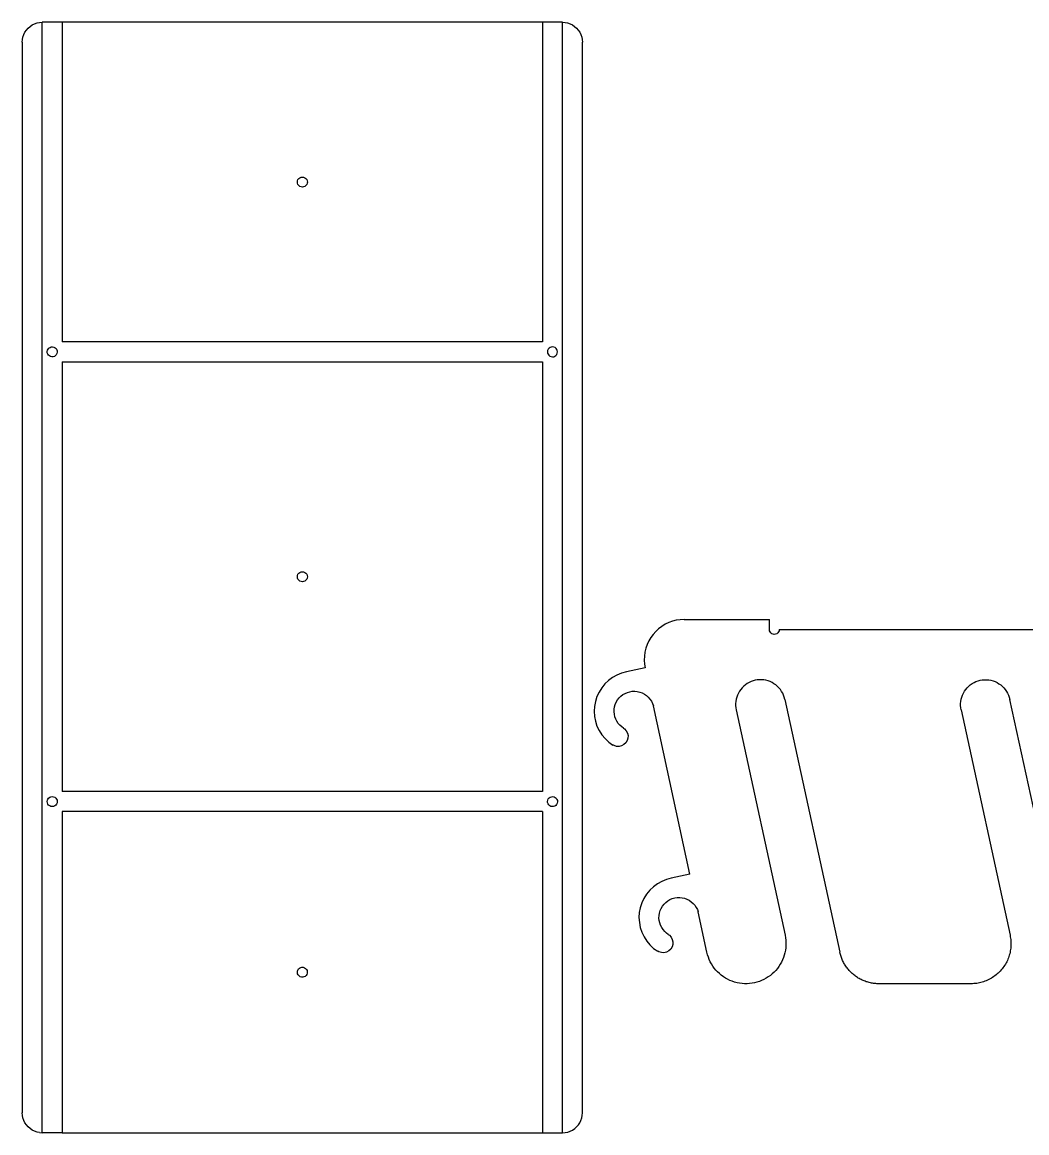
# Model space of a CAD drawing. Extents: x -30.9 to 30.9, y -15.1 to 15.1.
# Drawn here: x -30.92 to -5.78, y -12.66 to 15.14 of the extents above; entities that cross this region are included whole.
import ezdxf

# ---------------------------------------------------------------- set-up
doc = ezdxf.new("R2010")
doc.units = 0
doc.header["$MEASUREMENT"] = 0
doc.layers.get('0').update_dxf_attribs({"linetype": 'CONTINUOUS'})

msp = doc.modelspace()

# ---------------------------------------------------------------- linework, layer by layer
for p, q in [((-30.77, 14.994), (-30.721, 15.037)), ((-30.721, 15.037), (-30.666, 15.073)), ((-30.666, 15.073), (-30.608, 15.102)), ((-30.608, 15.102), (-30.546, 15.123)), ((-30.546, 15.123), (-30.482, 15.136)), ((-30.482, 15.136), (-30.416, 15.14)), ((-29.916, 15.14), (-30.416, 15.14)), ((-30.415, -12.655), (-30.416, 15.14)), ((-17.901, 15.14), (-29.916, 15.14)), ((-29.916, 15.14), (-29.916, 7.14)), ((-17.901, 15.14), (-17.901, 7.14)), ((-17.401, 15.14), (-17.901, 15.14)), ((-17.401, 15.14), (-17.335, 15.136)), ((-17.4, -12.655), (-17.401, 15.14)), ((-17.335, 15.136), (-17.271, 15.123)), ((-17.271, 15.123), (-17.209, 15.102)), ((-17.209, 15.102), (-17.151, 15.073)), ((-17.151, 15.073), (-17.096, 15.037)), ((-17.096, 15.037), (-17.047, 14.994)), ((-30.912, 14.705), (-30.899, 14.77)), ((-30.899, 14.77), (-30.878, 14.832)), ((-30.878, 14.832), (-30.849, 14.89)), ((-30.849, 14.89), (-30.813, 14.945)), ((-30.813, 14.945), (-30.77, 14.994)), ((-17.047, 14.994), (-17.004, 14.945)), ((-17.004, 14.945), (-16.968, 14.89)), ((-16.968, 14.89), (-16.939, 14.832)), ((-16.939, 14.832), (-16.918, 14.77)), ((-16.918, 14.77), (-16.905, 14.705)), ((-30.916, 14.64), (-30.912, 14.705)), ((-30.916, 14.64), (-30.915, -12.155)), ((-16.905, 14.705), (-16.901, 14.64)), ((-16.9, -12.155), (-16.901, 14.64)), ((-24.033, 11.14), (-24.029, 11.173)), ((-24.029, 11.108), (-24.033, 11.14)), ((-24.029, 11.173), (-24.017, 11.203)), ((-24.017, 11.203), (-23.997, 11.229)), ((-23.997, 11.229), (-23.971, 11.248)), ((-23.971, 11.248), (-23.941, 11.261)), ((-23.941, 11.261), (-23.908, 11.265)), ((-23.908, 11.265), (-23.876, 11.261)), ((-23.876, 11.261), (-23.846, 11.248)), ((-23.846, 11.248), (-23.82, 11.229)), ((-23.82, 11.229), (-23.8, 11.203)), ((-23.8, 11.203), (-23.788, 11.173)), ((-23.788, 11.173), (-23.783, 11.14)), ((-23.783, 11.14), (-23.788, 11.108)), ((-24.017, 11.078), (-24.029, 11.108)), ((-23.997, 11.052), (-24.017, 11.078)), ((-23.971, 11.032), (-23.997, 11.052)), ((-23.941, 11.019), (-23.971, 11.032)), ((-23.908, 11.015), (-23.941, 11.019)), ((-23.876, 11.019), (-23.908, 11.015)), ((-23.846, 11.032), (-23.876, 11.019)), ((-23.82, 11.052), (-23.846, 11.032)), ((-23.8, 11.078), (-23.82, 11.052)), ((-23.788, 11.108), (-23.8, 11.078)), ((-30.284, 6.932), (-30.269, 6.961)), ((-30.269, 6.961), (-30.247, 6.985)), ((-30.247, 6.985), (-30.22, 7.003)), ((-30.22, 7.003), (-30.189, 7.013)), ((-30.189, 7.013), (-30.157, 7.015)), ((-30.157, 7.015), (-30.125, 7.008)), ((-30.125, 7.008), (-30.096, 6.993)), ((-30.096, 6.993), (-30.071, 6.971)), ((-30.071, 6.971), (-30.053, 6.944)), ((-17.901, 7.14), (-29.916, 7.14)), ((-17.758, 6.955), (-17.771, 6.925)), ((-17.737, 6.98), (-17.758, 6.955)), ((-17.711, 6.999), (-17.737, 6.98)), ((-17.681, 7.011), (-17.711, 6.999)), ((-17.648, 7.015), (-17.681, 7.011)), ((-17.616, 7.01), (-17.648, 7.015)), ((-17.586, 6.997), (-17.616, 7.01)), ((-17.561, 6.977), (-17.586, 6.997)), ((-17.541, 6.951), (-17.561, 6.977)), ((-17.529, 6.92), (-17.541, 6.951)), ((-30.291, 6.9), (-30.284, 6.932)), ((-30.289, 6.867), (-30.291, 6.9)), ((-30.279, 6.836), (-30.289, 6.867)), ((-30.261, 6.809), (-30.279, 6.836)), ((-30.237, 6.787), (-30.261, 6.809)), ((-30.208, 6.772), (-30.237, 6.787)), ((-30.176, 6.766), (-30.208, 6.772)), ((-30.143, 6.767), (-30.176, 6.766)), ((-30.112, 6.777), (-30.143, 6.767)), ((-30.085, 6.795), (-30.112, 6.777)), ((-30.063, 6.819), (-30.085, 6.795)), ((-30.048, 6.849), (-30.063, 6.819)), ((-30.053, 6.944), (-30.043, 6.913)), ((-30.042, 6.88), (-30.048, 6.849)), ((-30.043, 6.913), (-30.042, 6.88)), ((-17.771, 6.925), (-17.776, 6.892)), ((-17.776, 6.892), (-17.772, 6.86)), ((-17.772, 6.86), (-17.76, 6.83)), ((-17.76, 6.83), (-17.74, 6.803)), ((-17.74, 6.803), (-17.715, 6.783)), ((-17.715, 6.783), (-17.685, 6.77)), ((-17.685, 6.77), (-17.653, 6.765)), ((-17.653, 6.765), (-17.62, 6.769)), ((-17.62, 6.769), (-17.59, 6.781)), ((-17.59, 6.781), (-17.564, 6.8)), ((-17.564, 6.8), (-17.543, 6.826)), ((-17.543, 6.826), (-17.53, 6.856)), ((-17.53, 6.856), (-17.526, 6.888)), ((-17.526, 6.888), (-17.529, 6.92)), ((-29.916, 6.64), (-29.916, -4.117)), ((-29.916, 6.64), (-17.901, 6.64)), ((-17.901, 6.64), (-17.901, -4.117)), ((-24.033, 1.262), (-24.029, 1.294)), ((-24.029, 1.229), (-24.033, 1.262)), ((-24.029, 1.294), (-24.017, 1.324)), ((-24.017, 1.199), (-24.029, 1.229)), ((-24.017, 1.324), (-23.997, 1.35)), ((-23.997, 1.173), (-24.017, 1.199)), ((-23.997, 1.35), (-23.971, 1.37)), ((-23.971, 1.153), (-23.997, 1.173)), ((-23.971, 1.37), (-23.941, 1.382)), ((-23.941, 1.141), (-23.971, 1.153)), ((-23.941, 1.382), (-23.908, 1.387)), ((-23.908, 1.137), (-23.941, 1.141)), ((-23.908, 1.387), (-23.876, 1.382)), ((-23.876, 1.141), (-23.908, 1.137)), ((-23.876, 1.382), (-23.846, 1.37)), ((-23.846, 1.153), (-23.876, 1.141)), ((-23.846, 1.37), (-23.82, 1.35)), ((-23.82, 1.173), (-23.846, 1.153)), ((-23.82, 1.35), (-23.8, 1.324)), ((-23.8, 1.199), (-23.82, 1.173)), ((-23.8, 1.324), (-23.788, 1.294)), ((-23.788, 1.229), (-23.8, 1.199)), ((-23.788, 1.294), (-23.783, 1.262)), ((-23.783, 1.262), (-23.788, 1.229)), ((-14.916, 0.02), (-14.995, -0.039)), ((-14.832, 0.072), (-14.916, 0.02)), ((-14.742, 0.114), (-14.832, 0.072)), ((-14.649, 0.148), (-14.742, 0.114)), ((-14.553, 0.172), (-14.649, 0.148)), ((-14.455, 0.187), (-14.553, 0.172)), ((-14.356, 0.192), (-14.455, 0.187)), ((-14.356, 0.192), (-12.225, 0.192)), ((-12.225, -0.058), (-12.225, 0.192)), ((-15.193, -0.261), (-15.243, -0.346)), ((-15.134, -0.18), (-15.193, -0.261)), ((-15.068, -0.106), (-15.134, -0.18)), ((-14.995, -0.039), (-15.068, -0.106)), ((-12.221, -0.09), (-12.225, -0.058)), ((-12.208, -0.12), (-12.221, -0.09)), ((-12.188, -0.146), (-12.208, -0.12)), ((-12.163, -0.166), (-12.188, -0.146)), ((-12.132, -0.179), (-12.163, -0.166)), ((-12.1, -0.183), (-12.132, -0.179)), ((-12.068, -0.179), (-12.1, -0.183)), ((-12.038, -0.166), (-12.068, -0.179)), ((-12.012, -0.146), (-12.038, -0.166)), ((-11.992, -0.12), (-12.012, -0.146)), ((-11.979, -0.09), (-11.992, -0.12)), ((-11.975, -0.058), (-11.979, -0.09)), ((-11.975, -0.058), (-4.225, -0.058)), ((-15.316, -0.53), (-15.339, -0.626)), ((-15.284, -0.436), (-15.316, -0.53)), ((-15.243, -0.346), (-15.284, -0.436)), ((-15.352, -0.725), (-15.356, -0.824)), ((-15.356, -0.824), (-15.349, -0.923)), ((-15.339, -0.626), (-15.352, -0.725)), ((-15.333, -1.02), (-15.799, -1.122)), ((-15.349, -0.923), (-15.333, -1.02)), ((-16.249, -1.335), (-16.34, -1.422)), ((-16.147, -1.261), (-16.249, -1.335)), ((-16.037, -1.2), (-16.147, -1.261)), ((-15.921, -1.154), (-16.037, -1.2)), ((-15.799, -1.122), (-15.921, -1.154)), ((-12.733, -1.385), (-12.78, -1.412)), ((-12.683, -1.362), (-12.733, -1.385)), ((-12.632, -1.344), (-12.683, -1.362)), ((-12.579, -1.33), (-12.632, -1.344)), ((-12.526, -1.321), (-12.579, -1.33)), ((-12.471, -1.316), (-12.526, -1.321)), ((-12.417, -1.316), (-12.471, -1.316)), ((-12.362, -1.321), (-12.417, -1.316)), ((-12.309, -1.331), (-12.362, -1.321)), ((-12.256, -1.345), (-12.309, -1.331)), ((-12.205, -1.364), (-12.256, -1.345)), ((-12.156, -1.387), (-12.205, -1.364)), ((-12.109, -1.415), (-12.156, -1.387)), ((-7.152, -1.412), (-7.104, -1.385)), ((-7.104, -1.385), (-7.055, -1.362)), ((-7.055, -1.362), (-7.004, -1.344)), ((-7.004, -1.344), (-6.951, -1.33)), ((-6.951, -1.33), (-6.897, -1.321)), ((-6.897, -1.321), (-6.843, -1.316)), ((-6.843, -1.316), (-6.788, -1.316)), ((-6.788, -1.316), (-6.734, -1.321)), ((-6.734, -1.321), (-6.68, -1.331)), ((-6.68, -1.331), (-6.628, -1.345)), ((-6.628, -1.345), (-6.577, -1.364)), ((-6.577, -1.364), (-6.527, -1.387)), ((-6.527, -1.387), (-6.48, -1.415)), ((-16.486, -1.625), (-16.539, -1.739)), ((-16.419, -1.519), (-16.486, -1.625)), ((-16.34, -1.422), (-16.419, -1.519)), ((-15.887, -1.689), (-15.833, -1.657)), ((-15.833, -1.657), (-15.776, -1.632)), ((-15.776, -1.632), (-15.715, -1.615)), ((-15.715, -1.615), (-15.653, -1.606)), ((-15.653, -1.606), (-15.59, -1.604)), ((-15.59, -1.604), (-15.528, -1.61)), ((-15.528, -1.61), (-15.467, -1.624)), ((-15.467, -1.624), (-15.408, -1.645)), ((-15.408, -1.645), (-15.352, -1.674)), ((-13, -1.65), (-13.023, -1.699)), ((-12.972, -1.603), (-13, -1.65)), ((-12.941, -1.558), (-12.972, -1.603)), ((-12.906, -1.517), (-12.941, -1.558)), ((-12.867, -1.478), (-12.906, -1.517)), ((-12.825, -1.443), (-12.867, -1.478)), ((-12.78, -1.412), (-12.825, -1.443)), ((-12.064, -1.446), (-12.109, -1.415)), ((-12.022, -1.482), (-12.064, -1.446)), ((-11.984, -1.52), (-12.022, -1.482)), ((-11.949, -1.562), (-11.984, -1.52)), ((-11.918, -1.607), (-11.949, -1.562)), ((-11.891, -1.654), (-11.918, -1.607)), ((-11.868, -1.704), (-11.891, -1.654)), ((-7.395, -1.699), (-7.371, -1.65)), ((-7.371, -1.65), (-7.344, -1.603)), ((-7.344, -1.603), (-7.312, -1.558)), ((-7.312, -1.558), (-7.277, -1.517)), ((-7.277, -1.517), (-7.238, -1.478)), ((-7.238, -1.478), (-7.197, -1.443)), ((-7.197, -1.443), (-7.152, -1.412)), ((-6.48, -1.415), (-6.436, -1.446)), ((-6.436, -1.446), (-6.394, -1.482)), ((-6.394, -1.482), (-6.356, -1.52)), ((-6.356, -1.52), (-6.321, -1.562)), ((-6.321, -1.562), (-6.29, -1.607)), ((-6.29, -1.607), (-6.263, -1.654)), ((-6.263, -1.654), (-6.24, -1.704)), ((-16.578, -1.859), (-16.601, -1.982)), ((-16.539, -1.739), (-16.578, -1.859)), ((-16.096, -1.992), (-16.078, -1.932)), ((-16.078, -1.932), (-16.053, -1.875)), ((-16.053, -1.875), (-16.021, -1.821)), ((-16.021, -1.821), (-15.982, -1.771)), ((-15.982, -1.771), (-15.937, -1.727)), ((-15.937, -1.727), (-15.887, -1.689)), ((-15.352, -1.674), (-15.3, -1.71)), ((-15.3, -1.71), (-15.253, -1.751)), ((-15.253, -1.751), (-15.212, -1.799)), ((-15.212, -1.799), (-15.177, -1.851)), ((-15.177, -1.851), (-15.148, -1.907)), ((-15.148, -1.907), (-15.127, -1.966)), ((-13.066, -1.857), (-13.071, -1.911)), ((-13.071, -1.911), (-13.071, -1.965)), ((-13.056, -1.803), (-13.066, -1.857)), ((-13.042, -1.75), (-13.056, -1.803)), ((-13.023, -1.699), (-13.042, -1.75)), ((-11.85, -1.755), (-11.868, -1.704)), ((-11.836, -1.808), (-11.85, -1.755)), ((-11.836, -1.808), (-10.46, -8.138)), ((-7.443, -1.965), (-7.442, -1.911)), ((-7.442, -1.911), (-7.437, -1.857)), ((-7.437, -1.857), (-7.428, -1.803)), ((-7.428, -1.803), (-7.413, -1.75)), ((-7.413, -1.75), (-7.395, -1.699)), ((-6.24, -1.704), (-6.221, -1.755)), ((-6.221, -1.755), (-6.207, -1.808)), ((-4.831, -8.138), (-6.207, -1.808)), ((-16.601, -1.982), (-16.608, -2.107)), ((-16.608, -2.107), (-16.6, -2.233)), ((-16.108, -2.117), (-16.106, -2.054)), ((-16.102, -2.18), (-16.108, -2.117)), ((-16.106, -2.054), (-16.096, -1.992)), ((-16.089, -2.241), (-16.102, -2.18)), ((-14.211, -6.183), (-15.127, -1.966)), ((-13.071, -1.965), (-13.067, -2.02)), ((-13.067, -2.02), (-13.057, -2.073)), ((-13.057, -2.073), (-11.831, -7.713)), ((-7.438, -2.02), (-7.443, -1.965)), ((-7.429, -2.073), (-7.438, -2.02)), ((-7.429, -2.073), (-6.203, -7.713)), ((-16.6, -2.233), (-16.576, -2.356)), ((-16.576, -2.356), (-16.537, -2.475)), ((-16.537, -2.475), (-16.483, -2.589)), ((-16.068, -2.3), (-16.089, -2.241)), ((-16.04, -2.356), (-16.068, -2.3)), ((-16.004, -2.408), (-16.04, -2.356)), ((-15.963, -2.456), (-16.004, -2.408)), ((-15.916, -2.497), (-15.963, -2.456)), ((-15.874, -2.526), (-15.916, -2.497)), ((-16.483, -2.589), (-16.415, -2.694)), ((-16.415, -2.694), (-16.335, -2.791)), ((-15.874, -2.526), (-15.876, -2.529)), ((-15.876, -2.529), (-15.849, -2.546)), ((-15.849, -2.546), (-15.804, -2.593)), ((-15.804, -2.593), (-15.774, -2.651)), ((-15.762, -2.779), (-15.781, -2.841)), ((-15.774, -2.651), (-15.759, -2.714)), ((-15.759, -2.714), (-15.762, -2.779)), ((-16.335, -2.791), (-16.243, -2.876)), ((-16.243, -2.876), (-16.141, -2.95)), ((-16.139, -2.947), (-16.141, -2.95)), ((-16.111, -2.965), (-16.139, -2.947)), ((-16.049, -2.984), (-16.111, -2.965)), ((-15.984, -2.986), (-16.049, -2.984)), ((-15.92, -2.972), (-15.984, -2.986)), ((-15.863, -2.941), (-15.92, -2.972)), ((-15.815, -2.897), (-15.863, -2.941)), ((-15.781, -2.841), (-15.815, -2.897)), ((-17.901, -4.117), (-29.916, -4.117)), ((-30.291, -4.367), (-30.287, -4.334)), ((-30.287, -4.399), (-30.291, -4.367)), ((-30.287, -4.334), (-30.274, -4.304)), ((-30.274, -4.429), (-30.287, -4.399)), ((-30.274, -4.304), (-30.255, -4.278)), ((-30.255, -4.455), (-30.274, -4.429)), ((-30.255, -4.278), (-30.229, -4.258)), ((-30.229, -4.258), (-30.199, -4.246)), ((-30.199, -4.246), (-30.166, -4.242)), ((-30.166, -4.242), (-30.134, -4.246)), ((-30.134, -4.246), (-30.104, -4.258)), ((-30.104, -4.258), (-30.078, -4.278)), ((-30.078, -4.278), (-30.058, -4.304)), ((-30.058, -4.429), (-30.078, -4.455)), ((-30.058, -4.304), (-30.046, -4.334)), ((-30.046, -4.399), (-30.058, -4.429)), ((-30.046, -4.334), (-30.041, -4.367)), ((-30.041, -4.367), (-30.046, -4.399)), ((-17.775, -4.36), (-17.769, -4.328)), ((-17.773, -4.392), (-17.775, -4.36)), ((-17.762, -4.423), (-17.773, -4.392)), ((-17.769, -4.328), (-17.755, -4.298)), ((-17.744, -4.45), (-17.762, -4.423)), ((-17.755, -4.298), (-17.734, -4.274)), ((-17.734, -4.274), (-17.707, -4.255)), ((-17.707, -4.255), (-17.676, -4.244)), ((-17.676, -4.244), (-17.644, -4.242)), ((-17.644, -4.242), (-17.612, -4.248)), ((-17.612, -4.248), (-17.582, -4.262)), ((-17.582, -4.262), (-17.558, -4.283)), ((-17.546, -4.435), (-17.567, -4.46)), ((-17.558, -4.283), (-17.539, -4.31)), ((-17.532, -4.406), (-17.546, -4.435)), ((-17.539, -4.31), (-17.528, -4.341)), ((-17.526, -4.374), (-17.532, -4.406)), ((-17.528, -4.341), (-17.526, -4.374)), ((-30.229, -4.475), (-30.255, -4.455)), ((-30.199, -4.487), (-30.229, -4.475)), ((-30.166, -4.492), (-30.199, -4.487)), ((-30.134, -4.487), (-30.166, -4.492)), ((-30.104, -4.475), (-30.134, -4.487)), ((-30.078, -4.455), (-30.104, -4.475)), ((-29.916, -4.617), (-29.916, -12.655)), ((-17.901, -4.617), (-29.916, -4.617)), ((-17.901, -4.617), (-17.901, -12.655)), ((-17.719, -4.471), (-17.744, -4.45)), ((-17.69, -4.486), (-17.719, -4.471)), ((-17.657, -4.492), (-17.69, -4.486)), ((-17.625, -4.489), (-17.657, -4.492)), ((-17.594, -4.478), (-17.625, -4.489)), ((-17.567, -4.46), (-17.594, -4.478)), ((-14.915, -6.363), (-15.025, -6.424)), ((-14.798, -6.317), (-14.915, -6.363)), ((-14.677, -6.285), (-14.798, -6.317)), ((-14.211, -6.183), (-14.677, -6.285)), ((-15.217, -6.585), (-15.297, -6.682)), ((-15.126, -6.498), (-15.217, -6.585)), ((-15.025, -6.424), (-15.126, -6.498)), ((-15.417, -6.902), (-15.455, -7.022)), ((-15.364, -6.788), (-15.417, -6.902)), ((-15.297, -6.682), (-15.364, -6.788)), ((-14.898, -6.984), (-14.859, -6.934)), ((-14.859, -6.934), (-14.815, -6.89)), ((-14.815, -6.89), (-14.765, -6.852)), ((-14.765, -6.852), (-14.711, -6.82)), ((-14.711, -6.82), (-14.653, -6.795)), ((-14.653, -6.795), (-14.593, -6.778)), ((-14.593, -6.778), (-14.531, -6.769)), ((-14.531, -6.769), (-14.468, -6.767)), ((-14.468, -6.767), (-14.406, -6.773)), ((-14.406, -6.773), (-14.344, -6.787)), ((-14.344, -6.787), (-14.285, -6.809)), ((-14.285, -6.809), (-14.229, -6.837)), ((-14.229, -6.837), (-14.178, -6.873)), ((-14.178, -6.873), (-14.131, -6.914)), ((-14.131, -6.914), (-14.089, -6.962)), ((-15.478, -7.145), (-15.486, -7.27)), ((-15.455, -7.022), (-15.478, -7.145)), ((-14.986, -7.28), (-14.983, -7.217)), ((-14.983, -7.217), (-14.973, -7.156)), ((-14.973, -7.156), (-14.956, -7.095)), ((-14.956, -7.095), (-14.93, -7.038)), ((-14.93, -7.038), (-14.898, -6.984)), ((-14.089, -6.962), (-14.054, -7.014)), ((-14.054, -7.014), (-14.026, -7.07)), ((-14.026, -7.07), (-14.005, -7.129)), ((-13.786, -8.138), (-14.005, -7.129)), ((-15.486, -7.27), (-15.477, -7.396)), ((-15.477, -7.396), (-15.453, -7.519)), ((-14.98, -7.343), (-14.986, -7.28)), ((-14.966, -7.404), (-14.98, -7.343)), ((-14.945, -7.463), (-14.966, -7.404)), ((-14.917, -7.519), (-14.945, -7.463)), ((-15.453, -7.519), (-15.414, -7.638)), ((-15.414, -7.638), (-15.36, -7.752)), ((-15.36, -7.752), (-15.293, -7.857)), ((-14.882, -7.571), (-14.917, -7.519)), ((-14.841, -7.619), (-14.882, -7.571)), ((-14.794, -7.66), (-14.841, -7.619)), ((-14.752, -7.689), (-14.794, -7.66)), ((-14.752, -7.689), (-14.753, -7.692)), ((-14.753, -7.692), (-14.726, -7.709)), ((-14.726, -7.709), (-14.682, -7.756)), ((-14.682, -7.756), (-14.652, -7.814)), ((-11.831, -7.713), (-11.82, -7.775)), ((-11.82, -7.775), (-11.812, -7.837)), ((-6.203, -7.713), (-6.196, -7.748)), ((-6.196, -7.748), (-6.19, -7.783)), ((-15.293, -7.857), (-15.212, -7.954)), ((-15.212, -7.954), (-15.12, -8.04)), ((-15.12, -8.04), (-15.018, -8.113)), ((-14.693, -8.06), (-14.74, -8.104)), ((-14.658, -8.004), (-14.693, -8.06)), ((-14.639, -7.942), (-14.658, -8.004)), ((-14.652, -7.814), (-14.637, -7.877)), ((-14.637, -7.877), (-14.639, -7.942)), ((-11.814, -8.025), (-11.822, -8.088)), ((-11.809, -7.963), (-11.814, -8.025)), ((-11.812, -7.837), (-11.809, -7.9)), ((-11.809, -7.9), (-11.809, -7.963)), ((-6.19, -7.783), (-6.186, -7.819)), ((-6.186, -8.032), (-6.19, -8.068)), ((-6.186, -7.819), (-6.183, -7.854)), ((-6.183, -7.997), (-6.186, -8.032)), ((-6.183, -7.854), (-6.181, -7.89)), ((-6.181, -7.961), (-6.183, -7.997)), ((-6.181, -7.89), (-6.18, -7.925)), ((-6.18, -7.925), (-6.181, -7.961)), ((-15.017, -8.11), (-15.018, -8.113)), ((-14.988, -8.128), (-15.017, -8.11)), ((-14.926, -8.147), (-14.988, -8.128)), ((-14.861, -8.149), (-14.926, -8.147)), ((-14.798, -8.135), (-14.861, -8.149)), ((-14.74, -8.104), (-14.798, -8.135)), ((-13.77, -8.199), (-13.786, -8.138)), ((-13.751, -8.259), (-13.77, -8.199)), ((-13.729, -8.317), (-13.751, -8.259)), ((-13.702, -8.374), (-13.729, -8.317)), ((-11.893, -8.328), (-11.92, -8.385)), ((-11.87, -8.27), (-11.893, -8.328)), ((-11.85, -8.21), (-11.87, -8.27)), ((-11.834, -8.149), (-11.85, -8.21)), ((-11.822, -8.088), (-11.834, -8.149)), ((-10.454, -8.164), (-10.46, -8.138)), ((-10.447, -8.19), (-10.454, -8.164)), ((-10.439, -8.217), (-10.447, -8.19)), ((-10.431, -8.242), (-10.439, -8.217)), ((-10.422, -8.268), (-10.431, -8.242)), ((-10.412, -8.293), (-10.422, -8.268)), ((-10.402, -8.318), (-10.412, -8.293)), ((-10.391, -8.343), (-10.402, -8.318)), ((-6.256, -8.308), (-6.27, -8.341)), ((-6.243, -8.275), (-6.256, -8.308)), ((-6.231, -8.241), (-6.243, -8.275)), ((-6.221, -8.207), (-6.231, -8.241)), ((-6.211, -8.173), (-6.221, -8.207)), ((-6.203, -8.138), (-6.211, -8.173)), ((-6.196, -8.103), (-6.203, -8.138)), ((-6.19, -8.068), (-6.196, -8.103)), ((-24.033, -8.644), (-24.031, -8.612)), ((-24.031, -8.612), (-24.021, -8.581)), ((-24.021, -8.581), (-24.002, -8.554)), ((-24.002, -8.554), (-23.978, -8.532)), ((-23.978, -8.532), (-23.949, -8.518)), ((-23.949, -8.518), (-23.917, -8.511)), ((-23.917, -8.511), (-23.884, -8.513)), ((-23.884, -8.513), (-23.853, -8.524)), ((-23.853, -8.524), (-23.826, -8.542)), ((-23.826, -8.542), (-23.805, -8.566)), ((-23.805, -8.566), (-23.79, -8.596)), ((-23.79, -8.596), (-23.784, -8.628)), ((-13.672, -8.429), (-13.702, -8.374)), ((-13.639, -8.483), (-13.672, -8.429)), ((-13.602, -8.534), (-13.639, -8.483)), ((-13.563, -8.582), (-13.602, -8.534)), ((-13.52, -8.628), (-13.563, -8.582)), ((-12.062, -8.591), (-12.106, -8.637)), ((-12.022, -8.543), (-12.062, -8.591)), ((-11.985, -8.492), (-12.022, -8.543)), ((-11.951, -8.439), (-11.985, -8.492)), ((-11.92, -8.385), (-11.951, -8.439)), ((-10.379, -8.368), (-10.391, -8.343)), ((-10.367, -8.392), (-10.379, -8.368)), ((-10.354, -8.416), (-10.367, -8.392)), ((-10.341, -8.439), (-10.354, -8.416)), ((-10.326, -8.462), (-10.341, -8.439)), ((-10.311, -8.485), (-10.326, -8.462)), ((-10.296, -8.507), (-10.311, -8.485)), ((-10.28, -8.529), (-10.296, -8.507)), ((-10.263, -8.55), (-10.28, -8.529)), ((-10.246, -8.571), (-10.263, -8.55)), ((-10.228, -8.592), (-10.246, -8.571)), ((-10.21, -8.612), (-10.228, -8.592)), ((-10.191, -8.631), (-10.21, -8.612)), ((-6.448, -8.607), (-6.473, -8.632)), ((-6.424, -8.58), (-6.448, -8.607)), ((-6.401, -8.553), (-6.424, -8.58)), ((-6.38, -8.525), (-6.401, -8.553)), ((-6.359, -8.496), (-6.38, -8.525)), ((-6.339, -8.466), (-6.359, -8.496)), ((-6.32, -8.436), (-6.339, -8.466)), ((-6.302, -8.405), (-6.32, -8.436)), ((-6.286, -8.373), (-6.302, -8.405)), ((-6.27, -8.341), (-6.286, -8.373)), ((-24.027, -8.676), (-24.033, -8.644)), ((-24.012, -8.705), (-24.027, -8.676)), ((-23.991, -8.73), (-24.012, -8.705)), ((-23.964, -8.748), (-23.991, -8.73)), ((-23.933, -8.759), (-23.964, -8.748)), ((-23.9, -8.761), (-23.933, -8.759)), ((-23.868, -8.754), (-23.9, -8.761)), ((-23.839, -8.74), (-23.868, -8.754)), ((-23.814, -8.718), (-23.839, -8.74)), ((-23.796, -8.691), (-23.814, -8.718)), ((-23.786, -8.66), (-23.796, -8.691)), ((-23.784, -8.628), (-23.786, -8.66)), ((-13.474, -8.672), (-13.52, -8.628)), ((-13.426, -8.712), (-13.474, -8.672)), ((-13.375, -8.749), (-13.426, -8.712)), ((-13.323, -8.783), (-13.375, -8.749)), ((-13.268, -8.814), (-13.323, -8.783)), ((-13.211, -8.841), (-13.268, -8.814)), ((-13.153, -8.864), (-13.211, -8.841)), ((-13.093, -8.884), (-13.153, -8.864)), ((-13.032, -8.9), (-13.093, -8.884)), ((-12.535, -8.887), (-12.596, -8.902)), ((-12.475, -8.868), (-12.535, -8.887)), ((-12.417, -8.845), (-12.475, -8.868)), ((-12.36, -8.819), (-12.417, -8.845)), ((-12.305, -8.789), (-12.36, -8.819)), ((-12.251, -8.756), (-12.305, -8.789)), ((-12.2, -8.719), (-12.251, -8.756)), ((-12.152, -8.679), (-12.2, -8.719)), ((-12.106, -8.637), (-12.152, -8.679)), ((-10.171, -8.65), (-10.191, -8.631)), ((-10.151, -8.669), (-10.171, -8.65)), ((-10.131, -8.687), (-10.151, -8.669)), ((-10.11, -8.704), (-10.131, -8.687)), ((-10.089, -8.721), (-10.11, -8.704)), ((-10.067, -8.737), (-10.089, -8.721)), ((-10.045, -8.752), (-10.067, -8.737)), ((-10.022, -8.767), (-10.045, -8.752)), ((-9.999, -8.782), (-10.022, -8.767)), ((-9.976, -8.795), (-9.999, -8.782)), ((-9.952, -8.808), (-9.976, -8.795)), ((-9.928, -8.821), (-9.952, -8.808)), ((-9.903, -8.833), (-9.928, -8.821)), ((-9.879, -8.844), (-9.903, -8.833)), ((-9.853, -8.854), (-9.879, -8.844)), ((-9.828, -8.864), (-9.853, -8.854)), ((-9.803, -8.873), (-9.828, -8.864)), ((-9.777, -8.881), (-9.803, -8.873)), ((-9.751, -8.889), (-9.777, -8.881)), ((-9.724, -8.896), (-9.751, -8.889)), ((-6.933, -8.894), (-6.968, -8.902)), ((-6.898, -8.885), (-6.933, -8.894)), ((-6.864, -8.874), (-6.898, -8.885)), ((-6.831, -8.862), (-6.864, -8.874)), ((-6.797, -8.849), (-6.831, -8.862)), ((-6.765, -8.835), (-6.797, -8.849)), ((-6.732, -8.82), (-6.765, -8.835)), ((-6.701, -8.803), (-6.732, -8.82)), ((-6.67, -8.785), (-6.701, -8.803)), ((-6.639, -8.767), (-6.67, -8.785)), ((-6.61, -8.747), (-6.639, -8.767)), ((-6.581, -8.726), (-6.61, -8.747)), ((-6.553, -8.704), (-6.581, -8.726)), ((-6.525, -8.681), (-6.553, -8.704)), ((-6.499, -8.657), (-6.525, -8.681)), ((-6.473, -8.632), (-6.499, -8.657)), ((-12.971, -8.912), (-13.032, -8.9)), ((-12.908, -8.92), (-12.971, -8.912)), ((-12.846, -8.925), (-12.908, -8.92)), ((-12.783, -8.925), (-12.846, -8.925)), ((-12.72, -8.921), (-12.783, -8.925)), ((-12.658, -8.914), (-12.72, -8.921)), ((-12.596, -8.902), (-12.658, -8.914)), ((-9.698, -8.902), (-9.724, -8.896)), ((-9.671, -8.907), (-9.698, -8.902)), ((-9.645, -8.912), (-9.671, -8.907)), ((-9.618, -8.916), (-9.645, -8.912)), ((-9.591, -8.919), (-9.618, -8.916)), ((-9.564, -8.922), (-9.591, -8.919)), ((-9.537, -8.924), (-9.564, -8.922)), ((-9.51, -8.925), (-9.537, -8.924)), ((-9.483, -8.925), (-9.51, -8.925)), ((-7.18, -8.925), (-9.483, -8.925)), ((-7.144, -8.925), (-7.18, -8.925)), ((-7.109, -8.923), (-7.144, -8.925)), ((-7.073, -8.92), (-7.109, -8.923)), ((-7.038, -8.915), (-7.073, -8.92)), ((-7.003, -8.909), (-7.038, -8.915)), ((-6.968, -8.902), (-7.003, -8.909)), ((-30.911, -12.22), (-30.915, -12.155)), ((-30.898, -12.285), (-30.911, -12.22)), ((-16.917, -12.285), (-16.904, -12.22)), ((-16.904, -12.22), (-16.9, -12.155)), ((-30.877, -12.347), (-30.898, -12.285)), ((-30.848, -12.405), (-30.877, -12.347)), ((-30.812, -12.46), (-30.848, -12.405)), ((-30.769, -12.509), (-30.812, -12.46)), ((-17.046, -12.509), (-17.003, -12.46)), ((-17.003, -12.46), (-16.967, -12.405)), ((-16.967, -12.405), (-16.938, -12.347)), ((-16.938, -12.347), (-16.917, -12.285)), ((-30.72, -12.552), (-30.769, -12.509)), ((-30.665, -12.588), (-30.72, -12.552)), ((-30.607, -12.617), (-30.665, -12.588)), ((-30.545, -12.638), (-30.607, -12.617)), ((-30.481, -12.651), (-30.545, -12.638)), ((-30.481, -12.651), (-30.415, -12.655)), ((-29.916, -12.655), (-30.415, -12.655)), ((-29.916, -12.655), (-17.901, -12.655)), ((-17.901, -12.655), (-17.4, -12.655)), ((-17.4, -12.655), (-17.334, -12.651)), ((-17.334, -12.651), (-17.27, -12.638)), ((-17.27, -12.638), (-17.208, -12.617)), ((-17.208, -12.617), (-17.15, -12.588)), ((-17.15, -12.588), (-17.095, -12.552)), ((-17.095, -12.552), (-17.046, -12.509))]:
    msp.add_line(p, q)

doc.saveas('drawing.dxf')
